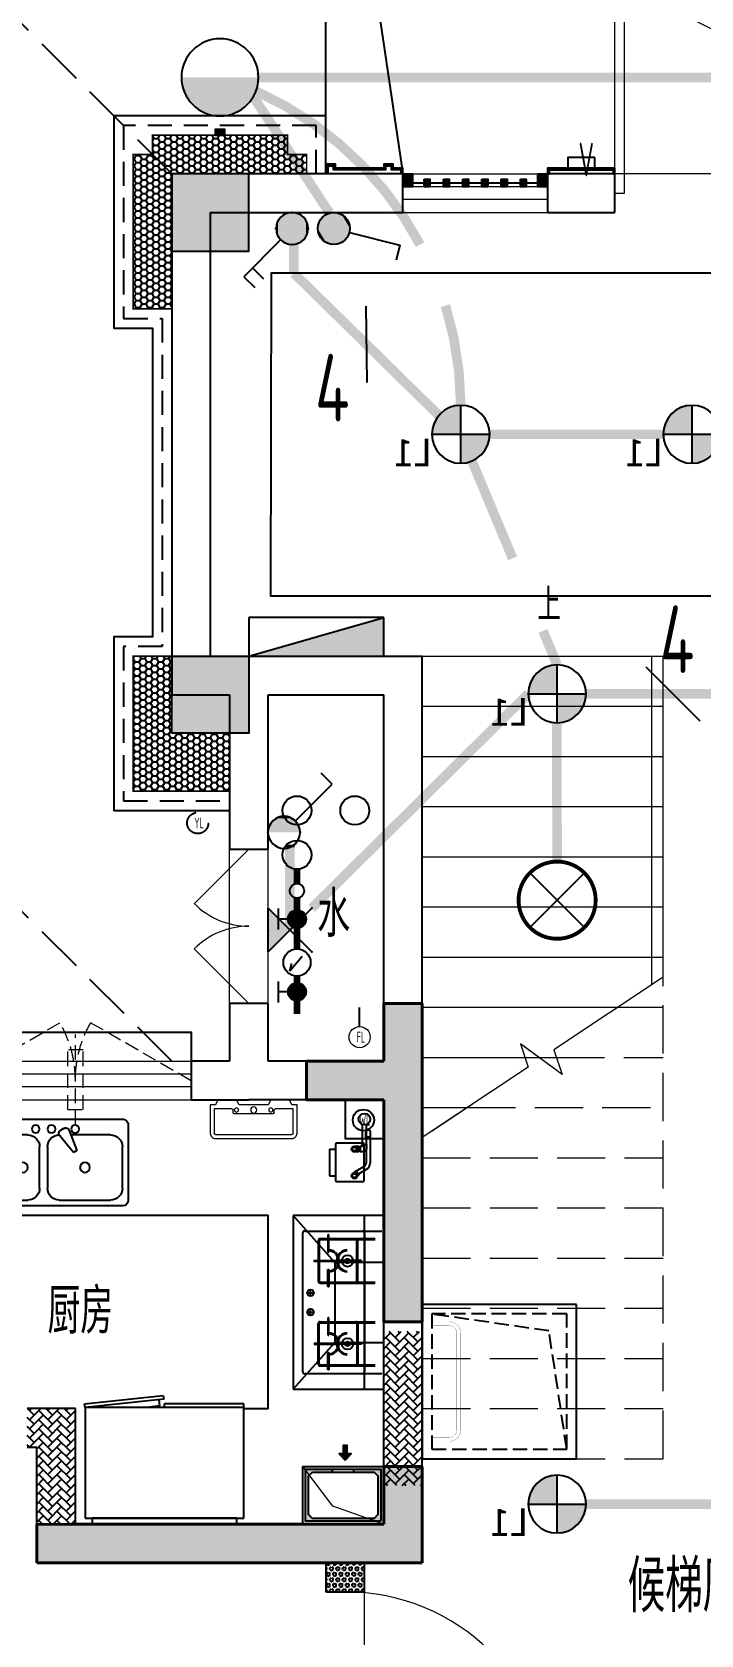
# Model space of a CAD drawing. Extents: x 3753737 to 4713801, y -857380 to 24339.
# Drawn here: x 4075088 to 4078560, y -704884 to -696575 of the extents above; entities that cross this region are included whole.
import ezdxf
from ezdxf.enums import TextEntityAlignment as Align

# ---------------------------------------------------------------- set-up
doc = ezdxf.new("R2010")
doc.units = 0
doc.header["$LTSCALE"] = 1000
doc.header["$MEASUREMENT"] = 0
for name, pattern in [('#P_--_20B1_001_t3$0$DASH', [0.35, 0.25, -0.1]), ('__DASH', [0.35, 0.25, -0.1]), ('DASH', [0.35, 0.25, -0.1]), ('HIDDEN', [0.375, 0.25, -0.125])]:
    doc.linetypes.add(name, pattern=pattern)
doc.layers.get('0').update_dxf_attribs({"linetype": 'CONTINUOUS'})
for name, color, linetype in [('!!电气', 1, 'CONTINUOUS'), ('A-EQPM-MECH', 191, 'CONTINUOUS'), ('A-标注', 1, 'CONTINUOUS'), ('AH-FURNITURE', 1, 'CONTINUOUS'), ('DIM-照明', 7, 'CONTINUOUS'), ('E-天花灯具', 92, 'CONTINUOUS'), ('E-天花辅助2', 54, 'CONTINUOUS'), ('EQUIP-照明', 3, 'CONTINUOUS'), ('EQUIP_消火栓', 7, 'CONTINUOUS'), ('IP-bath&kitchen-JOHNSON', 4, 'CONTINUOUS'), ('LVTRY', 252, 'CONTINUOUS'), ('TEL_TEXT', 7, 'CONTINUOUS'), ('VPIPE-中水', 122, 'CONTINUOUS'), ('VPIPE-凝结', 150, 'CONTINUOUS'), ('VPIPE-消防', 1, 'TG_X'), ('VPIPE-给水', 3, 'TG_J'), ('VPIPE-雨水', 4, 'DASH'), ('WALL', 252, 'CONTINUOUS'), ('WIRE-照明', 2, 'CONTINUOUS'), ('保温', 6, 'CONTINUOUS'), ('修改标示', 212, 'CONTINUOUS'), ('卫生间', 6, 'CONTINUOUS'), ('建筑-排气道', 252, 'CONTINUOUS'), ('污水', 3, 'CONTINUOUS'), ('看线', 185, 'CONTINUOUS'), ('立面', 73, 'CONTINUOUS'), ('立面-看线', 251, 'CONTINUOUS'), ('给水', 4, 'CONTINUOUS'), ('铝合金', 144, 'CONTINUOUS')]:
    doc.layers.add(name, color=color, linetype=linetype)
for name, color, linetype, lineweight in [('COLUMN', 252, 'CONTINUOUS', 40), ('DIM_SYMB', 252, 'CONTINUOUS', 20), ('PUB_HATCH', 8, 'CONTINUOUS', 9), ('PUB_TEXT', 7, 'CONTINUOUS', 20), ('STAIR', 252, 'CONTINUOUS', 20), ('VPIPE-废水', 31, 'TG_F', 18), ('WINDOW', 146, 'CONTINUOUS', 20), ('平面-空调室内机', 176, 'CONTINUOUS', 9), ('平面-空调预留孔', 252, 'CONTINUOUS', 15), ('立面-洞口示意', 252, 'CONTINUOUS', 13)]:
    doc.layers.add(name, color=color, linetype=linetype, lineweight=lineweight)
doc.styles.add('_TCH_DIM', font='SIMPLEX', dxfattribs={"bigfont": 'GBCBIG'})
doc.styles.add('_TEL_DIM', font='SIMPLEX', dxfattribs={"width": 0.8, "height": 3.5, "bigfont": 'HZTXT'})
doc.styles.add('DIM_FONT', font='SIMPLEX', dxfattribs={"width": 0.7, "bigfont": 'GBCBIG'})
doc.styles.get("Standard").update_dxf_attribs({"font": 'gbenor.shx', "bigfont": 'gbcbig.shx'})
doc.styles.add('TG_LINETYPE', font='SIMPLEX', dxfattribs={"width": 0.8, "height": 3, "bigfont": 'HZTXT'})
doc.styles.add('黑体', font='simhei.ttf')
doc.linetypes.add('LED', pattern='A,0.5,-0.2,["LED",Standard,S=0.2,R=0,X=-0.2,Y=-0.1],-0.2', length=0.9)
doc.linetypes.add('TG_F', pattern='A,2,-0.3,["F",TG_LINETYPE,S=0.1,R=0,X=-0.23,Y=-0.15],0', length=2.3)
doc.linetypes.add('TG_J', pattern='A,2,-0.22,["J",TG_LINETYPE,S=0.1,R=0,X=-0.18,Y=-0.15],0', length=2.22)
doc.linetypes.add('TG_X', pattern='A,4,-0.3,["X",TG_LINETYPE,S=0.1,R=0,X=-0.23,Y=-0.15],0', length=4.3)
pattern_1 = [(45, (0, 0), (0, 47.4157523), [100.584, -33.528]), (135, (23.708, 23.708), (3e-15, 47.4157523), [100.584, -33.528])]

# ---------------------------------------------------------------- blocks, each defined once
blk = doc.blocks.new('A$C148B7D8E')
at = {"layer": '卫生间', "color": 252, "linetype": 'DASH'}
for p, q in [((15200, 14500), (16100, 15400)), ((15200, 9900), (16100, 10800))]:
    blk.add_line(p, q, dxfattribs=at)
blk = doc.blocks.new('rtyg7uyhg')
at = {"layer": 'LVTRY'}
for p, q in [((193590.3, 45458.1), (193590.3, 45069.5)), ((194234.6, 45488.8), (193621, 45488.8)), ((194265.3, 45069.5), (194265.3, 45458.1)), ((193682.3, 45407), (193887.8, 45407)), ((193896.4, 45429.9), (193857.6, 45326.3)), ((193875.3, 45316), (193945.6, 45401.5)), ((193925.8, 45440.4), (193940.1, 45432.2)), ((194111.9, 45407), (194173.3, 45407)), ((193621, 45130.8), (193621, 45345.6)), ((193857.6, 45326.3), (193875.3, 45316)), ((194009.6, 45345.6), (194009.6, 45130.8)), ((194050.5, 45130.8), (194050.5, 45345.6)), ((194234.6, 45345.6), (194234.6, 45130.8)), ((193621, 45038.8), (194234.6, 45038.8)), ((193948.3, 45069.5), (193682.3, 45069.5)), ((194173.3, 45069.5), (194111.9, 45069.5))]:
    blk.add_line(p, q, dxfattribs=at)
for centre, radius in [((193866.4, 45437.7), 20.5), ((193989.2, 45437.7), 20.5), ((194071, 45437.7), 20.5), ((193815.3, 45238.2), 25.6), ((194137.5, 45238.2), 25.6)]:
    blk.add_circle(centre, radius, dxfattribs=at)
for centre, radius, start, end in [((193621, 45458.1), 30.7, 89.99999, 179.99999), ((194234.6, 45458.1), 30.7, 359.99999, 89.99999), ((193682.3, 45345.6), 61.4, 89.99999, 179.99999), ((193915.6, 45422.7), 20.5, 59.99999, 159.46231), ((193929.8, 45414.5), 20.5, 320.53767, 59.99999), ((193948.3, 45345.6), 61.4, 359.99999, 89.99999), ((194111.9, 45345.6), 61.4, 89.99999, 179.99999), ((194173.3, 45345.6), 61.4, 359.99999, 89.99999), ((193682.3, 45130.8), 61.4, 179.99999, 269.99999), ((193948.3, 45130.8), 61.4, 269.99999, 359.99999), ((194111.9, 45130.8), 61.4, 179.99999, 269.99999), ((194173.3, 45130.8), 61.4, 269.99999, 359.99999), ((193621, 45069.5), 30.7, 179.99999, 269.99999), ((194234.6, 45069.5), 30.7, 269.99999, 359.99999)]:
    blk.add_arc(centre, radius, start, end, dxfattribs=at)
at = {"layer": 'LVTRY', "style": 'DIM_FONT', "width": 0.8, "flags": 9}
for tag in ['YSIZE', 'XSIZE']:
    blk.add_attdef(tag, (193927.8, 45487.8), '', height=0.5, rotation=89.99999, dxfattribs=at)
blk = doc.blocks.new('A$C60D053AF')
at = {"layer": 'AH-FURNITURE', "color": 8}
for p, q in [((192.5, -71), (327.6, -71)), ((355.9, -82.7), (384.2, -129)), ((232.5, -90), (128.3, -90)), ((232.5, -110), (128.3, -110)), ((192.5, -91), (327.6, -91)), ((245, -129.5), (245, -122.5)), ((265, -129.5), (265, -122.5)), ((341.7, -96.9), (370, -143.2)), ((255, -281), (255, -251)), ((255, -281), (393, -281)), ((393, -281), (393, -251))]:
    blk.add_line(p, q, dxfattribs=at)
for points in [[(170, -68, 1), (170, -94), (192.5, -94), (192.5, -68)], [(234, -251), (414, -251, 0.414214), (424, -241), (424, -111, 0.414214), (414, -101), (234, -101, 0.414214), (224, -111), (224, -241, 0.414214)], [(268, -122.5), (268, -107, 0.414214), (248, -87), (232.5, -87), (232.5, -113), (242, -113), (242, -122.5)], [(242, -152, 1), (268, -152), (268, -129.5), (242, -129.5)], [(383.8, -161.2, 1), (402.2, -142.8), (386.3, -126.9), (367.9, -145.3)]]:
    blk.add_lwpolyline(points, format="xyb", close=True, dxfattribs=at)
for centre, radius in [((100, -100), 30), ((255, -152), 15), ((255, -152), 10), ((393, -152), 15), ((393, -152), 10)]:
    blk.add_circle(centre, radius, dxfattribs=at)
for radius in [40, 20]:
    blk.add_arc((327.6, -111), radius, 45, 90, dxfattribs=at)
blk = doc.blocks.new('A-Kitchen-7')
at = {"layer": 'LVTRY'}
for p, q in [((-519, 780), (-7, 834)), ((-7, 834), (-4, 811)), ((-515, 756), (-519, 780)), ((-4, 811), (-515, 756)), ((515, 756), (-515, 756)), ((-515, 756), (-515, 40)), ((-486, 761), (-485, 756)), ((-29, 767), (-112, 756)), ((-29, 767), (-35, 806)), ((515, 780), (0, 780)), ((0, 756), (0, 780)), ((515, 756), (515, 780)), ((515, 40), (515, 756)), ((-515, 40), (515, 40))]:
    blk.add_line(p, q, dxfattribs=at)
blk.add_lwpolyline([(-469, 40), (-469, 0), (469, 0), (469, 40)], close=True, dxfattribs=at)
blk = doc.blocks.new('FRSDFDGDGDRGDR')
at = {"layer": '平面-空调预留孔', "color": 252}
for p, q in [((699612.3, 775044), (699612.3, 775441.2)), ((699618.9, 775447.8), (699746.3, 775447.8)), ((699746.3, 775447.8), (699746.3, 775355.4)), ((699719.9, 775342.2), (699719.9, 775143)), ((699726.5, 775348.8), (699739.7, 775348.8)), ((699726.5, 775136.4), (699739.7, 775136.4)), ((699746.3, 775129.8), (699746.3, 775037.4)), ((699746.3, 775037.4), (699618.9, 775037.4))]:
    blk.add_line(p, q, dxfattribs=at)
blk.add_lwpolyline([(699766.1, 775166.7), (699792.5, 775153.5), (699792.5, 775057.2), (699766.1, 775044), (699766.1, 775017.6), (699618.9, 775017.6, -0.414214), (699592.5, 775044), (699592.5, 775441.2, -0.414214), (699618.9, 775467.6), (699766.1, 775467.6), (699766.1, 775441.2), (699792.5, 775428), (699792.5, 775331.6), (699766.1, 775318.4)], format="xyb", close=True, dxfattribs=at)
for centre, radius in [((699739.7, 775331.6), 10.6), ((699739.7, 775243.2), 15.8), ((699739.7, 775153.5), 10.6)]:
    blk.add_circle(centre, radius, dxfattribs=at)
for centre, start, end in [((699618.9, 775441.2), 90, 180), ((699739.7, 775355.4), 270, 360), ((699726.5, 775342.2), 90, 180), ((699726.5, 775143), 180, 270), ((699739.7, 775129.8), 0, 90), ((699618.9, 775044), 180, 270)]:
    blk.add_arc(centre, 6.6, start, end, dxfattribs=at)
blk = doc.blocks.new('*U136')
h = blk.add_hatch(color=5)
h.set_gradient(color1=(0, 0, 255), rotation=180, tint=1)
h.paths.add_polyline_path([(0, 0), (-6.35, -6.35), (-6.35, -2.159), (-15, -2.159), (-15, 2.159), (-6.35, 2.159), (-6.35, 6.35)])
at = {"color": 0, "linetype": 'Continuous'}
blk.add_lwpolyline([(0, 0), (-6.35, -6.35), (-6.35, -2.159), (-15, -2.159), (-15, 2.159), (-6.35, 2.159), (-6.35, 6.35)], close=True, dxfattribs=at)
blk = doc.blocks.new('GDGDRGDRGRD')
at = {"layer": 'PUB_HATCH'}
blk.add_hatch(color=252, dxfattribs=at).paths.add_polyline_path([(430319.8, 370173.6), (430319.8, 370443.6), (430179.8, 370443.6), (430179.8, 370428.6), (430284.8, 370428.6), (430304.8, 370408.6), (430304.8, 370208.6), (430284.8, 370188.6), (429964.8, 370188.6), (429944.8, 370208.6), (429944.8, 370408.6), (429964.8, 370428.6), (430069.8, 370428.6), (430069.8, 370443.6), (429929.8, 370443.6), (429929.8, 370173.6)])
at = {"layer": 'LVTRY', "color": 251}
for p, q in [((430080.5, 371515.4), (429864.6, 371758.3)), ((430334.8, 371758.3), (429864.6, 371758.3)), ((429864.6, 371758.3), (429864.6, 370858.3)), ((430234.8, 370858.3), (430234.8, 371758.3)), ((430334.8, 371515.4), (430080.5, 371515.4)), ((430080.5, 371515.4), (430080.5, 371100.3)), ((429864.6, 370858.3), (430080.5, 371100.3)), ((430080.5, 371100.3), (430334.8, 371100.3)), ((429864.6, 370858.3), (430334.8, 370858.3))]:
    blk.add_line(p, q, dxfattribs=at)
at = {"layer": 'LVTRY'}
for p, q in [((429914.8, 370948.3), (429914.8, 371668.3)), ((429924.8, 371678.3), (430324.8, 371678.3)), ((430045.1, 371658.3), (430045.1, 371568.3)), ((430049.6, 371658.3), (430045.1, 371658.3)), ((430049.6, 371568.3), (430049.6, 371658.3)), ((430234.8, 371668.3), (430234.8, 370948.3)), ((429994.8, 371628.3), (429994.8, 371418.3)), ((429999.8, 371628.3), (429999.8, 371418.3)), ((430289.8, 371638.3), (430004.8, 371638.3)), ((430289.8, 371633.3), (430004.8, 371633.3)), ((430045.1, 371568.3), (430049.6, 371568.3)), ((430194.8, 371418.3), (430194.8, 371628.3)), ((430199.8, 371418.3), (430199.8, 371628.3)), ((429974.8, 371525.6), (430102.3, 371525.6)), ((429974.8, 371521.1), (429974.8, 371525.6)), ((430102.3, 371521.1), (429974.8, 371521.1)), ((430045.1, 371388.3), (430045.1, 371478.3)), ((430045.1, 371478.3), (430049.6, 371478.3)), ((430049.6, 371478.3), (430049.6, 371388.3)), ((430219.8, 371525.6), (430092.3, 371525.6)), ((430092.3, 371525.6), (430092.3, 371521.1)), ((430092.3, 371521.1), (430219.8, 371521.1)), ((430102.3, 371525.6), (430102.3, 371521.1)), ((430219.8, 371521.1), (430219.8, 371525.6)), ((430234.8, 371100.3), (430234.8, 371515.4)), ((430004.8, 371413.3), (430289.8, 371413.3)), ((430004.8, 371408.3), (430289.8, 371408.3)), ((429935.4, 371358.3), (429974.2, 371358.3)), ((429954.8, 371338.9), (429954.8, 371377.7)), ((430049.6, 371388.3), (430045.1, 371388.3)), ((429935.4, 371258.3), (429974.2, 371258.3)), ((429954.8, 371238.9), (429954.8, 371277.7)), ((430045.1, 371228.3), (430045.1, 371138.3)), ((430049.6, 371228.3), (430045.1, 371228.3)), ((430049.6, 371138.3), (430049.6, 371228.3)), ((429994.8, 370988.3), (429994.8, 371198.3)), ((429999.8, 370988.3), (429999.8, 371198.3)), ((430004.8, 371208.3), (430289.8, 371208.3)), ((430004.8, 371203.3), (430289.8, 371203.3)), ((430194.8, 371198.3), (430194.8, 370988.3)), ((430199.8, 371198.3), (430199.8, 370988.3)), ((430102.3, 371095.6), (429974.8, 371095.6)), ((429974.8, 371095.6), (429974.8, 371091.1)), ((429974.8, 371091.1), (430102.3, 371091.1)), ((430045.1, 371138.3), (430049.6, 371138.3)), ((430092.3, 371091.1), (430092.3, 371095.6)), ((430092.3, 371095.6), (430219.8, 371095.6)), ((430219.8, 371091.1), (430092.3, 371091.1)), ((430102.3, 371091.1), (430102.3, 371095.6)), ((430219.8, 371095.6), (430219.8, 371091.1)), ((430289.8, 370983.3), (430004.8, 370983.3)), ((430289.8, 370978.3), (430004.8, 370978.3)), ((430045.1, 370958.3), (430045.1, 371048.3)), ((430045.1, 371048.3), (430049.6, 371048.3)), ((430049.6, 371048.3), (430049.6, 370958.3)), ((430324.8, 370938.3), (429924.8, 370938.3)), ((430049.6, 370958.3), (430045.1, 370958.3))]:
    blk.add_line(p, q, dxfattribs=at)
at = {"layer": 'LVTRY', "color": 252}
for p, q in [((430069.8, 370428.6), (430069.8, 370443.6)), ((430179.8, 370428.6), (430179.8, 370443.6))]:
    blk.add_line(p, q, dxfattribs=at)
at = {"layer": 'LVTRY'}
blk.add_lwpolyline([(429608.8, 370758.3), (429734.8, 370758.3), (429734.8, 371758.3), (427634.8, 371758.3)], dxfattribs=at)
at = {"layer": 'LVTRY', "color": 252}
for points in [[(430334.8, 370158.6), (429914.8, 370158.6), (429914.8, 370458.6), (430334.8, 370458.6)], [(430319.8, 370173.6), (429929.8, 370173.6), (429929.8, 370443.6), (430319.8, 370443.6)], [(429964.8, 370428.6), (430284.8, 370428.6), (430304.8, 370408.6), (430304.8, 370208.6), (430284.8, 370188.6), (429964.8, 370188.6), (429944.8, 370208.6), (429944.8, 370408.6), (429964.8, 370428.6)]]:
    blk.add_lwpolyline(points, close=True, dxfattribs=at)
at = {"layer": 'LVTRY'}
for centre, radius in [((430147.3, 371523.3), 29.7), ((430147.3, 371523.3), 11.7), ((429954.8, 371358.3), 17), ((429954.8, 371258.3), 17), ((430147.3, 371093.3), 29.7), ((430147.3, 371093.3), 11.7)]:
    blk.add_circle(centre, radius, dxfattribs=at)
for centre, radius, start, end in [((429924.8, 371668.3), 10, 90, 180), ((430224.8, 371668.3), 10, 0, 90), ((430004.8, 371628.3), 10, 90, 180), ((430004.8, 371628.3), 5, 90, 180), ((430047.3, 371523.3), 56.7, 2.27424, 87.72576), ((430047.3, 371523.3), 52.2, 2.47041, 87.52959), ((430147.3, 371523.3), 56.7, 92.27424, 177.72576), ((430147.3, 371523.3), 52.2, 92.47041, 177.52959), ((430189.8, 371628.3), 10, 0, 90), ((430189.8, 371628.3), 5, 0, 90), ((430047.3, 371523.3), 56.7, 272.27424, 357.72576), ((430047.3, 371523.3), 52.2, 272.47041, 357.52959), ((430147.3, 371523.3), 56.7, 182.27424, 267.72576), ((430147.3, 371523.3), 52.2, 182.47041, 267.52959), ((430004.8, 371418.3), 10, 180, 270), ((430004.8, 371418.3), 5, 180, 270), ((430189.8, 371418.3), 5, 270, 0), ((430189.8, 371418.3), 10, 270, 0), ((430004.8, 371198.3), 10, 90, 180), ((430004.8, 371198.3), 5, 90, 180), ((430047.3, 371093.3), 56.7, 2.27424, 87.72576), ((430047.3, 371093.3), 52.2, 2.47041, 87.52959), ((430147.3, 371093.3), 56.7, 92.27424, 177.72576), ((430147.3, 371093.3), 52.2, 92.47041, 177.52959), ((430189.8, 371198.3), 10, 0, 90), ((430189.8, 371198.3), 5, 0, 90), ((430047.3, 371093.3), 56.7, 272.27424, 357.72576), ((430047.3, 371093.3), 52.2, 272.47041, 357.52959), ((430147.3, 371093.3), 56.7, 182.27424, 267.72576), ((430147.3, 371093.3), 52.2, 182.47041, 267.52959), ((430004.8, 370988.3), 10, 180, 270), ((430004.8, 370988.3), 5, 180, 270), ((430189.8, 370988.3), 5, 270, 0), ((430189.8, 370988.3), 10, 270, 0), ((429924.8, 370948.3), 10, 180, 270), ((430224.8, 370948.3), 10, 270, 0)]:
    blk.add_arc(centre, radius, start, end, dxfattribs=at)
at = {"layer": '立面-洞口示意', "color": 252}
blk.add_lwpolyline([(430334.8, 370158.6), (430071.3, 370252.5), (429914.8, 370458.6)], dxfattribs=at)
at = {"xscale": -1, "rotation": 270}
blk.add_blockref('FRSDFDGDGDRGDR', (-345582.7, -327434.2), dxfattribs=at)
at = {"xscale": -1}
blk.add_blockref('rtyg7uyhg', (622599.6, 326769.5), dxfattribs=at)
at = {"rotation": 270}
blk.add_blockref('A$C60D053AF', (430334.8, 372358.3), dxfattribs=at)
at = {"layer": 'LVTRY', "color": 1, "extrusion": (0, 0, -1), "xscale": -0.7999999999883585, "yscale": 0.7999999999883585, "zscale": -0.7999999999883585}
blk.add_blockref('A-Kitchen-7', (-429196.8, 370158.6), dxfattribs=at)
at = {"layer": '建筑-排气道', "xscale": -5, "yscale": 5, "zscale": 5, "rotation": 90}
blk.add_blockref('*U136', (430134.7, 370490.9), dxfattribs=at)
blk = doc.blocks.new('GFDGFSDFGD')
at = {"layer": 'PUB_HATCH'}
for points in [[(456616.6, 374623.7), (456616.6, 373473.7), (456816.6, 373473.7), (456816.6, 375123.7), (456616.6, 375123.7), (456616.6, 374823.7), (456216.6, 374823.7), (456216.6, 374623.7)], [(454816.4, 372423.2), (454816.6, 372224), (456816.6, 372224), (456816.6, 372724), (456616.6, 372724), (456616.6, 372424), (455016.6, 372424)]]:
    blk.add_hatch(color=256, dxfattribs=at).paths.add_polyline_path(points)
at = {"layer": 'COLUMN', "color": 252}
for p, q in [((456816.6, 375123.7), (456616.6, 375123.7)), ((456616.6, 375123.7), (456616.6, 374823.7)), ((456816.6, 373473.7), (456816.6, 375123.7)), ((456616.6, 374823.7), (456216.6, 374823.7)), ((456216.6, 374823.7), (456216.6, 374623.7)), ((456216.6, 374623.7), (456616.6, 374623.7)), ((456616.6, 374623.7), (456616.6, 373473.7)), ((456616.6, 373473.7), (456816.6, 373473.7)), ((456816.6, 372724), (456616.6, 372724)), ((456616.6, 372724), (456616.6, 372424)), ((456816.6, 372224), (456816.6, 372724)), ((455016.6, 372424), (454816.4, 372423.2)), ((454816.4, 372423.2), (454816.6, 372224)), ((456616.6, 372424), (455016.6, 372424)), ((454816.6, 372224), (456816.6, 372224))]:
    blk.add_line(p, q, dxfattribs=at)
blk = doc.blocks.new('GDFGDGRD')
at = {"layer": '保温', "linetype": 'ByBlock', "ltscale": 10}
h = blk.add_hatch(dxfattribs=at)
h.set_pattern_fill('AR-HBONE', color=251, scale=55)
h.set_pattern_definition(pattern_1)
h.paths.add_polyline_path([(434616.6, 372623.9), (434416.6, 372623.9), (434416.5, 373423.7), (434616.5, 373423.7)])
h = blk.add_hatch(dxfattribs=at)
h.set_pattern_fill('AR-HBONE', color=251, scale=55)
h.set_pattern_definition(pattern_1)
h.paths.add_polyline_path([(436215.3, 372423.6), (436216.6, 373023.7), (436416.6, 373023.7), (436415.3, 372423.6)])
h = blk.add_hatch(dxfattribs=at)
h.set_pattern_fill('AR-HBONE', color=251, scale=55)
h.set_pattern_definition(pattern_1)
h.paths.add_polyline_path([(436416.6, 372823.7), (436416.6, 373023.7), (436466.6, 373023.7), (436466.6, 372823.7)])
at = {"layer": '保温', "linetype": 'Continuous', "ltscale": 10}
h = blk.add_hatch(dxfattribs=at)
h.set_pattern_fill('HEX', color=251, scale=10, angle=90, style=0)
h.set_pattern_definition([(90, (0, 0), (-16.49778, 1e-15), [9.525, -19.05]), (210, (0, 0), (8.24889, -14.2874966), [9.525, -19.05]), (150, (6e-16, 9.525), (-8.24889, -14.2874966), [9.525, -19.05])])
h.paths.add_polyline_path([(434916.6, 372073.7), (434716.6, 372073.7), (434716.5, 372223.7), (434916.5, 372223.7)])
blk = doc.blocks.new('A$C2705576B')
at = {"layer": '给水'}
h = blk.add_hatch(color=252, dxfattribs=at)
edge = h.paths.add_edge_path()
edge.add_arc((417.5, -1741.2), 47.2, 0, 360)
h = blk.add_hatch(color=252, dxfattribs=at)
edge = h.paths.add_edge_path()
edge.add_arc((794.7, -1741.2), 47.2, 0, 360)
at = {"layer": '给水', "color": 252}
for p, q in [((363.1, -1645.4), (471.8, -1645.4)), ((417.5, -1741.2), (417.5, -1645.4)), ((740.3, -1645.4), (849, -1645.4)), ((794.7, -1741.2), (794.7, -1645.4)), ((601.1, -1768.1), (525.3, -1704.3)), ((525.3, -1704.3), (564, -1715))]:
    blk.add_line(p, q, dxfattribs=at)
at = {"layer": '给水', "color": 252, "const_width": 35.4}
for points in [[(499.1, -1741.2), (302.5, -1741.2)], [(903.5, -1741.2), (640.6, -1741.2)], [(1052.8, -1741.2), (978.5, -1741.2)]]:
    blk.add_lwpolyline(points, dxfattribs=at)
at = {"layer": '给水', "color": 252}
for centre, radius in [((417.5, -1741.2), 47.2), ((569.8, -1741.2), 70.8), ((794.7, -1741.2), 47.2), ((941, -1741.2), 37.5)]:
    blk.add_circle(centre, radius, dxfattribs=at)
blk = doc.blocks.new('dongkong')
at = {"layer": '平面-空调预留孔', "color": 8, "linetype": 'HIDDEN', "ltscale": 0.3}
for p, q in [((-603796, 210899.9), (-603796, 210431.5)), ((-603836, 210821), (-603836, 210510.8)), ((-603836, 210821), (-603756, 210821)), ((-603756, 210821), (-603756, 210510.8))]:
    blk.add_line(p, q, dxfattribs=at)
blk.add_lwpolyline([(-603756, 210510.8), (-603836, 210510.8)], dxfattribs=at)
blk = doc.blocks.new('$TwtSys$00000434')
at = {"color": 252}
for p, q in [((-0.5, 0.5), (-0.5, -0.5)), ((-0.5, -0.5), (0.5, 0.5)), ((0.5, 0.5), (-0.5, 0.5)), ((0.5, -0.5), (0.5, 0.5)), ((-0.5, -0.5), (0.5, -0.5))]:
    blk.add_line(p, q, dxfattribs=at)
blk.add_solid([(0.5, -0.5), (0.5, 0.5), (-0.5, -0.5)], dxfattribs=at)
blk = doc.blocks.new('A$C7D502F78')
at = {"layer": '修改标示', "ltscale": 2}
blk.add_lwpolyline([(-150.6, 197.3), (-10.6, 197.3), (-10.6, 142.3), (-150.6, 142.3)], close=True, dxfattribs=at)
at = {"layer": 'PUB_TEXT', "width": 0.6}
blk.add_text('V', height=175, dxfattribs=at).set_placement((-147.2, 99.1))
blk = doc.blocks.new('A$C028C60F5')
at = {"color": 252}
blk.add_lwpolyline([(400, 0), (0, 0), (0, -400), (400, -400)], close=True, dxfattribs=at)
at = {"layer": 'PUB_HATCH', "color": 252}
blk.add_solid([(0, -400), (400, -400), (0, 0), (400, 0)], dxfattribs=at)
blk = doc.blocks.new('A$C3EFA6995')
for p in [(9700, 100), (9700, -2400), (15900, -2400)]:
    blk.add_blockref('A$C028C60F5', p)
at = {"xscale": -1}
blk.add_blockref('A$C028C60F5', (16300, 100), dxfattribs=at)
blk = doc.blocks.new('$DorLib2D$00000001')
for p, q in [((0.45, 0.975), (0.5, 0.975)), ((0.45, 0), (0.45, 0.975)), ((0.5, 0), (0.5, 0.975)), ((0.5, 0), (0.45, 0))]:
    blk.add_line(p, q)
at = {"lineweight": 13}
blk.add_arc((0.475, 0), 0.975, 91.46928, 180, dxfattribs=at)
blk = doc.blocks.new('$DorLib2D$00000116')
at = {"color": 0}
for p, q in [((-0.5, 0), (-0.146, 0.354)), ((0.5, 0), (0.146, 0.354))]:
    blk.add_line(p, q, dxfattribs=at)
for centre, start, end in [((-0.5, 0), 0, 45), ((0.5, 0), 135, 180)]:
    blk.add_arc(centre, 0.5, start, end, dxfattribs=at)
blk = doc.blocks.new('$WINLIB2D$00000001')
at = {"color": 0}
for points in [[(-0.5, 0.5), (-0.5, -0.5)], [(-0.5, 0.5), (0.5, 0.5)], [(0.5, -0.5), (0.5, 0.5)], [(0.5, 0.1667), (-0.5, 0.1667)], [(0.5, -0.1667), (-0.5, -0.1667)], [(-0.5, -0.5), (0.5, -0.5)]]:
    blk.add_lwpolyline(points, dxfattribs=at)
blk = doc.blocks.new('$DorLib2D$00000002')
for p, q in [((-0.5, 0), (-0.5, 0.4875)), ((-0.475, 0.4875), (-0.5, 0.4875)), ((-0.475, 0), (-0.475, 0.4875)), ((0.475, 0), (0.475, 0.4875)), ((0.475, 0.4875), (0.5, 0.4875)), ((0.5, 0), (0.5, 0.4875)), ((-0.5, 0), (-0.475, 0)), ((0.5, 0), (0.475, 0))]:
    blk.add_line(p, q)
at = {"lineweight": 13}
for centre, start, end in [((-0.4875, 0), 0, 88.5307), ((0.4875, 0), 91.4693, 180)]:
    blk.add_arc(centre, 0.4875, start, end, dxfattribs=at)
blk = doc.blocks.new('A$C5F341E43')
at = {"layer": '立面'}
h = blk.add_hatch(dxfattribs=at)
h.set_pattern_fill('ANSI31', color=252, scale=2)
h.set_pattern_definition([(45, (-853150.0334, -779765.5013), (-2.24506403, 2.24506403), [])])
h.paths.add_polyline_path([(35125.3, 15800), (35175.3, 15800), (35175.3, 15830), (35125.3, 15830)])
h = blk.add_hatch(dxfattribs=at)
h.set_pattern_fill('ANSI31', color=252, scale=2)
h.set_pattern_definition([(45, (-665142.2845, -939480.3315), (-2.24506403, 2.24506403), [])])
h.paths.add_polyline_path([(35700.2, 15600.1), (36099.9, 15600.1), (36099.9, 15630.1), (36049.9, 15630.1), (36049.9, 15650.2), (35999.9, 15650.2), (35999.9, 15630.2), (35750.1, 15630), (35749.9, 15650.2), (35700.2, 15650.2)])
h.paths.add_polyline_path([(35710.2, 15600.1), (36089.9, 15600.1), (36089.9, 15620.1), (36039.9, 15620.1), (36039.9, 15640.2), (36009.9, 15640.2), (36009.9, 15620.2), (35740.2, 15620), (35740, 15640.2), (35710.2, 15640.2)])
h = blk.add_hatch(dxfattribs=at)
h.set_pattern_fill('ANSI31', color=252, scale=2)
h.set_pattern_definition([(45, (-853350.0334, -780835.0008), (-2.24506403, 2.24506403), [])])
edge = h.paths.add_edge_path()
edge.add_line((36850, 15600), (36860, 15600))
edge.add_line((36860, 15600), (36860, 15620))
edge.add_line((36860, 15620), (37190, 15620))
edge.add_line((37190, 15620), (37190, 15600.1))
edge.add_line((37190, 15600.1), (37200, 15600))
edge.add_line((37200, 15600), (37200, 15630))
edge.add_line((37200, 15630), (36850, 15630))
edge.add_line((36850, 15630), (36850, 15600))
h = blk.add_hatch(dxfattribs=at)
h.set_pattern_fill('ANSI31', color=252, scale=2)
h.set_pattern_definition([(45, (-665202.5203, -939480.5138), (-2.24506403, 2.24506403), [])])
h.paths.add_polyline_path([(36100, 15600), (36150, 15600), (36150, 15533.3), (36100, 15533.3)])
h = blk.add_hatch(dxfattribs=at)
h.set_pattern_fill('ANSI31', color=252, scale=2)
h.set_pattern_definition([(45, (-665092.5196, -939480.5144), (-2.24506403, 2.24506403), [])])
h.paths.add_polyline_path([(36210, 15573), (36240, 15573), (36240, 15533.3), (36210, 15533.3)])
h = blk.add_hatch(dxfattribs=at)
h.set_pattern_fill('ANSI31', color=252, scale=2)
h.set_pattern_definition([(45, (-664992.5196, -939480.5153), (-2.24506403, 2.24506403), [])])
h.paths.add_polyline_path([(36310, 15573), (36340, 15573), (36340, 15533.3), (36310, 15533.3)])
h = blk.add_hatch(dxfattribs=at)
h.set_pattern_fill('ANSI31', color=252, scale=2)
h.set_pattern_definition([(45, (-664892.5196, -939480.5162), (-2.24506403, 2.24506403), [])])
h.paths.add_polyline_path([(36410, 15573), (36440, 15573), (36440, 15533.3), (36410, 15533.3)])
h = blk.add_hatch(dxfattribs=at)
h.set_pattern_fill('ANSI31', color=252, scale=2)
h.set_pattern_definition([(45, (-664792.5196, -939480.517), (-2.24506403, 2.24506403), [])])
h.paths.add_polyline_path([(36510, 15573), (36540, 15573), (36540, 15533.3), (36510, 15533.3)])
h = blk.add_hatch(dxfattribs=at)
h.set_pattern_fill('ANSI31', color=252, scale=2)
h.set_pattern_definition([(45, (-664692.5196, -939480.518), (-2.24506403, 2.24506403), [])])
h.paths.add_polyline_path([(36610, 15573), (36640, 15573), (36640, 15533.3), (36610, 15533.3)])
h = blk.add_hatch(dxfattribs=at)
h.set_pattern_fill('ANSI31', color=252, scale=2)
h.set_pattern_definition([(45, (-664592.5196, -939480.519), (-2.24506403, 2.24506403), [])])
h.paths.add_polyline_path([(36710, 15573), (36740, 15573), (36740, 15533.3), (36710, 15533.3)])
h = blk.add_hatch(dxfattribs=at)
h.set_pattern_fill('ANSI31', color=252, scale=2)
h.set_pattern_definition([(45, (-664502.517, -939480.51), (-2.24506403, 2.24506403), [])])
h.paths.add_polyline_path([(36800, 15600), (36850, 15600), (36850, 15533.3), (36800, 15533.3)])
at = {"layer": '立面-看线'}
h = blk.add_hatch(dxfattribs=at)
h.set_pattern_fill('HONEY', color=252, scale=13)
h.set_pattern_definition([(0, (-420517.216, -516416.725), (30.95625, 17.872595), [20.6375, -41.275]), (120, (-420517.216, -516416.725), (-30.9562463, 17.8726014), [20.6375, -41.275]), (60, (-420517.216, -516416.725), (3.7e-06, 35.7451964), [-41.275, 20.6375])])
h.paths.add_polyline_path([(35500.3, 15700), (35500.3, 15800), (34800.3, 15800), (34800.3, 15700), (34700.3, 15700), (34700.3, 14900), (34900, 14900), (34900, 15600), (35599.4, 15600), (35599.4, 15700)])
h = blk.add_hatch(dxfattribs=at)
h.set_pattern_fill('HONEY', color=252, scale=13)
h.set_pattern_definition([(0, (-420616.579, -519916.725), (30.95625, 17.872595), [20.6375, -41.275]), (120, (-420616.579, -519916.725), (-30.9562463, 17.8726014), [20.6375, -41.275]), (60, (-420616.579, -519916.725), (3.7e-06, 35.7451964), [-41.275, 20.6375])])
h.paths.add_polyline_path([(35200, 12700), (34900, 12700), (34900, 13100), (34700.6, 13100), (34700.6, 12400), (35200, 12400)])
at = {"color": 252, "const_width": 8}
for points in [[(34900, 14900), (34700.3, 14900), (34700.3, 15700), (34800.3, 15700), (34800.3, 15800), (35090.3, 15800), (35090.3, 15800), (35210.3, 15800), (35210.3, 15800), (35500.3, 15800), (35500.3, 15700), (35600.3, 15700), (35600.3, 15600)], [(34900, 13100), (34700, 13100), (34700, 12400), (35200, 12400)]]:
    blk.add_lwpolyline(points, dxfattribs=at)
at = {"color": 252}
blk.add_lwpolyline([(37000, 9740), (36200, 9740), (36200, 8940), (37000, 8940)], close=True, dxfattribs=at)
at = {"color": 252, "linetype": '__DASH', "ltscale": 0.2, "const_width": 1}
for points in [[(36250, 9650), (36340, 9650, -0.414214), (36400, 9590), (36400, 9090, -0.414214), (36340, 9030), (36250, 9030)], [(36250, 9630), (36340, 9630, -0.414214), (36380, 9590), (36380, 9090, -0.414214), (36340, 9050), (36250, 9050)]]:
    blk.add_lwpolyline(points, format="xyb", dxfattribs=at)
at = {"color": 252, "linetype": '__DASH', "ltscale": 0.3}
blk.add_lwpolyline([(36950, 9690), (36250, 9690), (36250, 8990), (36950, 8990)], close=True, dxfattribs=at)
blk.add_lwpolyline([(36950, 8990), (36857.5, 9602.1), (36250, 9690)], dxfattribs=at)
at = {"layer": 'A-EQPM-MECH', "color": 252}
for points in [[(35700.3, 15600), (35700.3, 18300), (40700.2, 18300), (40700.2, 15600)], [(35700.3, 18300), (36100, 15600)]]:
    blk.add_lwpolyline(points, dxfattribs=at)
at = {"layer": 'DIM_SYMB', "color": 252}
blk.add_lwpolyline([(36850, 13230, 0, 0, 0), (36850, 11430, 40, 0, 0), (36850, 11280, 0, 0, 0)], format="xyseb", dxfattribs=at)
at = {"layer": 'IP-bath&kitchen-JOHNSON', "color": 252}
blk.add_lwpolyline([(35800, 10800), (35800, 10600), (36000, 10600)], dxfattribs=at)
at = {"layer": 'STAIR', "color": 252}
for p, q in [((36200, 10604), (36200, 13100)), ((36200, 13100), (37450, 13100)), ((37390, 13100), (37390, 11394.4)), ((37450, 11436), (37450, 13100)), ((36200, 12840), (37450, 12840)), ((36200, 12580), (37450, 12580)), ((36200, 12320), (37450, 12320)), ((36200, 12060), (37450, 12060)), ((36200, 11800), (37450, 11800)), ((36200, 11540), (37450, 11540)), ((37450, 11436), (36883.2, 11058.7)), ((36200, 11280), (37215.6, 11280)), ((36926.3, 10930.8), (36709.7, 11090.2)), ((36709.7, 11090.2), (36750.2, 10970.2)), ((36883.2, 11058.7), (36926.3, 10930.8)), ((36200, 11020), (36733.4, 11020)), ((36750.2, 10970.2), (36200, 10604)), ((36805.1, 11020), (36896.2, 11020)), ((36200, 10760), (36434.4, 10760))]:
    blk.add_line(p, q, dxfattribs=at)
at = {"layer": 'STAIR', "color": 252, "linetype": '#P_--_20B1_001_t3$0$DASH'}
for p, q in [((37450, 11436), (36883.2, 11058.7)), ((37450, 8940), (37450, 11436)), ((37215.6, 11280), (37450, 11280)), ((36926.3, 10930.8), (36709.7, 11090.2)), ((36709.7, 11090.2), (36750.2, 10970.2)), ((36883.2, 11058.7), (36926.3, 10930.8)), ((36750.2, 10970.2), (36200, 10604)), ((36733.4, 11020), (36805.1, 11020)), ((36896.2, 11020), (37450, 11020)), ((36434.4, 10760), (37450, 10760)), ((36200, 8940), (36200, 10604)), ((36200, 10500), (37450, 10500)), ((36200, 10240), (37450, 10240)), ((36200, 9980), (37450, 9980)), ((36200, 9720), (37450, 9720)), ((36200, 9460), (37450, 9460)), ((36200, 9200), (37450, 9200)), ((36200, 8940), (37450, 8940))]:
    blk.add_line(p, q, dxfattribs=at)
at = {"layer": 'VPIPE-中水', "color": 252, "linetype": 'Continuous'}
blk.add_circle((35894.8, 10695), 55, dxfattribs=at)
at = {"layer": 'VPIPE-凝结', "color": 252}
blk.add_line((35875, 11180), (35875, 11278), dxfattribs=at)
at = {"layer": 'VPIPE-废水', "color": 252}
blk.add_circle((35875, 11125), 55, dxfattribs=at)
at = {"layer": 'VPIPE-消防', "color": 252, "linetype": 'Continuous'}
blk.add_circle((35850, 12300), 75, dxfattribs=at)
at = {"layer": 'VPIPE-给水', "color": 252, "linetype": 'Continuous'}
for centre in [(35550, 12300), (35550, 12070)]:
    blk.add_circle(centre, 75, dxfattribs=at)
at = {"layer": 'VPIPE-雨水', "color": 252}
blk.add_circle((35035, 12235), 55, dxfattribs=at)
at = {"layer": 'WALL', "color": 252}
for p, q in [((34900, 15600), (34900, 12900)), ((36100, 15600), (34900, 15600)), ((36100, 15400), (36100, 15600)), ((37200, 15600), (36850, 15600)), ((36850, 15600), (36850, 15400)), ((37200, 15400), (37200, 15600)), ((35100, 15400), (35100, 13100)), ((35100, 15400), (36100, 15400)), ((36850, 15400), (37200, 15400)), ((35100, 13100), (35300, 13100)), ((35300, 13100), (36200, 13100)), ((36200, 10900), (36200, 13100)), ((34900, 12900), (35200, 12900)), ((35200, 12900), (35200, 12100)), ((35400, 12100), (35400, 12900)), ((35400, 12900), (36000, 12900)), ((36000, 11000), (36000, 12900)), ((35200, 12100), (35400, 12100)), ((35400, 11300), (35200, 11300)), ((35200, 11300), (35200, 11000)), ((35400, 11000), (35400, 11300)), ((35200, 11000), (35000, 11000)), ((35000, 11000), (35000, 10800)), ((36000, 11000), (35400, 11000)), ((36200, 8500), (36200, 10900)), ((35000, 10800), (35300, 10800)), ((36000, 10800), (35300, 10800)), ((36000, 8600), (36000, 10800)), ((34400, 9200), (34150, 9200)), ((34400, 8600), (34400, 9200)), ((34150, 9000), (34200, 9000)), ((34200, 8400), (34200, 9000)), ((35800, 8600), (34400, 8600)), ((36000, 8600), (35800, 8600)), ((36200, 8400), (36200, 8500)), ((35700, 8400), (34200, 8400)), ((35700, 8400), (35700, 8250)), ((35900, 8250), (35900, 8400)), ((36000, 8400), (35900, 8400)), ((36000, 8400), (36000, 8400)), ((36000, 8400), (36200, 8400)), ((35700, 8250), (35900, 8250))]:
    blk.add_line(p, q, dxfattribs=at)
at = {"layer": 'WINDOW', "color": 252}
for p, q in [((39200, 15600), (37200, 15600)), ((35200, 11300), (35200, 12100)), ((35400, 11300), (35400, 12100)), ((35900, 7150), (35900, 8250))]:
    blk.add_line(p, q, dxfattribs=at)
at = {"layer": 'WINDOW', "color": 252, "linetype": 'DASH', "ltscale": 0.3}
for points in [[(33800, 10900), (34319.6, 11200, -0.131652), (34400, 10900)], [(34998.1, 10900), (34478.5, 11200, 0.131652), (34398.1, 10900)]]:
    blk.add_lwpolyline(points, format="xyb", dxfattribs=at)
at = {"layer": '看线', "color": 252}
blk.add_lwpolyline([(35700.3, 15600), (35700.3, 15900), (34600.3, 15900), (34600.3, 14800), (34800, 14800), (34800, 13200), (34600, 13200), (34600, 12300), (35200, 12300)], dxfattribs=at)
at = {"layer": '看线', "color": 252, "linetype": 'HIDDEN', "ltscale": 0.5}
blk.add_lwpolyline([(35650.3, 15600), (35650.3, 15850), (34650.3, 15850), (34650.3, 14850), (34850, 14850), (34850, 13150), (34650, 13150), (34650, 12350), (35200, 12350)], dxfattribs=at)
at = {"layer": '看线', "color": 252, "ltscale": 0.5}
blk.add_lwpolyline([(33800, 11000), (33800, 11150), (35000, 11150), (35000, 11000)], dxfattribs=at)
at = {"layer": '立面', "color": 252}
for p, q in [((36310, 15573), (36340, 15573)), ((36310, 15533.3), (36310, 15573)), ((36340, 15573), (36340, 15533.3)), ((36340, 15533.3), (36310, 15533.3))]:
    blk.add_line(p, q, dxfattribs=at)
for points in [[(35125.3, 15800), (35175.3, 15800), (35175.3, 15830), (35125.3, 15830)], [(36100, 15600), (36150, 15600), (36150, 15533.3), (36100, 15533.3)], [(36410, 15573), (36440, 15573), (36440, 15533.3), (36410, 15533.3)], [(36510, 15573), (36540, 15573), (36540, 15533.3), (36510, 15533.3)], [(36610, 15573), (36640, 15573), (36640, 15533.3), (36610, 15533.3)], [(36710, 15573), (36740, 15573), (36740, 15533.3), (36710, 15533.3)], [(36800, 15600), (36850, 15600), (36850, 15533.3), (36800, 15533.3)]]:
    blk.add_lwpolyline(points, close=True, dxfattribs=at)
blk.add_lwpolyline([(36850, 15600), (36860, 15600), (36860, 15620), (37190, 15620), (37190, 15600.1), (37200, 15600), (37200, 15630), (36850, 15630), (36850, 15600)], dxfattribs=at)
at = {"layer": '铝合金', "color": 252}
for p, q in [((36150, 15553.2), (36210, 15553.2)), ((36240, 15553.2), (36310, 15553.2)), ((36340, 15553.2), (36410, 15553.2)), ((36440, 15553.2), (36510, 15553.2)), ((36540, 15553.2), (36610, 15553.2)), ((36640, 15553.2), (36710, 15553.2)), ((36740, 15553.2), (36800, 15553.2))]:
    blk.add_line(p, q, dxfattribs=at)
for points in [[(35125.3, 15800), (35175.3, 15800), (35175.3, 15830), (35125.3, 15830)], [(36100, 15600), (36150, 15600), (36150, 15533.3), (36100, 15533.3)], [(36210, 15573), (36240, 15573), (36240, 15533.3), (36210, 15533.3)], [(36310, 15573), (36340, 15573), (36340, 15533.3), (36310, 15533.3)], [(36410, 15573), (36440, 15573), (36440, 15533.3), (36410, 15533.3)], [(36510, 15573), (36540, 15573), (36540, 15533.3), (36510, 15533.3)], [(36610, 15573), (36640, 15573), (36640, 15533.3), (36610, 15533.3)], [(36710, 15573), (36740, 15573), (36740, 15533.3), (36710, 15533.3)], [(36800, 15600), (36850, 15600), (36850, 15533.3), (36800, 15533.3)]]:
    blk.add_lwpolyline(points, close=True, dxfattribs=at)
for points in [[(36099.9, 15600.1), (36099.9, 15630.1), (36049.9, 15630.1), (36049.9, 15650.2), (35999.9, 15650.2), (35999.9, 15630.2), (35750.1, 15630), (35749.9, 15650.2), (35700.2, 15650.2), (35700.2, 15600.1)], [(36089.9, 15600.1), (36089.9, 15620.1), (36039.9, 15620.1), (36039.9, 15640.2), (36009.9, 15640.2), (36009.9, 15620.2), (35740.2, 15620), (35740, 15640.2), (35710.2, 15640.2), (35710.2, 15600.1)], [(36850, 15600), (36860, 15600), (36860, 15620), (37190, 15620), (37190, 15600.1), (37200, 15600), (37200, 15630), (36850, 15630), (36850, 15600)]]:
    blk.add_lwpolyline(points, dxfattribs=at)
at = {"color": 252, "xscale": -1}
for name, p in [('A$C148B7D8E', (50100, 1100)), ('A$C3EFA6995', (51200, 15500)), ('GDFGDGRD', (470616.6, -363823.7))]:
    blk.add_blockref(name, p, dxfattribs=at)
at = {"color": 252}
for name, p in [('GFDGFSDFGD', (-420616.6, -363823.7)), ('GDGDRGDRGRD', (-394334.8, -361558.3))]:
    blk.add_blockref(name, p, dxfattribs=at)
at = {"layer": 'EQUIP_消火栓', "color": 252, "xscale": 700, "yscale": 200, "zscale": 700}
blk.add_blockref('$TwtSys$00000434', (35650, 13200), dxfattribs=at)
at = {"layer": 'WINDOW', "color": 252}
for name, p, xscale, yscale, zscale, rotation in [('$DorLib2D$00000002', (38200, 15500), 2000, -2000, 2000, 180), ('$WINLIB2D$00000001', (36475, 15500), -750.0034281517146, -200, -750.0034281517146, 180), ('$DorLib2D$00000116', (35300, 11700), 800, 800, 800, 90.00000004947319), ('$WINLIB2D$00000001', (34400, 10900), -1200, 200, -1200, 179.9999999963346), ('$DorLib2D$00000001', (35800, 7700), -1100, -1100, -1100, 90.00000000947153)]:
    blk.add_blockref(name, p, dxfattribs=dict(at, xscale=xscale, yscale=yscale, zscale=zscale, rotation=rotation))
at = {"layer": '修改标示', "color": 252, "ltscale": 2, "xscale": -1}
blk.add_blockref('A$C7D502F78', (36944.4, 15487.7), dxfattribs=at)
at = {"layer": '平面-空调室内机', "color": 252, "ltscale": 0.3, "xscale": -1, "rotation": 180}
blk.add_blockref('dongkong', (638196, 221570.8), dxfattribs=at)
at = {"layer": '污水', "color": 252, "rotation": 90.00000000010901}
blk.add_blockref('A$C2705576B', (33808.8, 10942.2), dxfattribs=at)
at = {"layer": 'DIM_SYMB', "color": 7, "style": '_TCH_DIM'}
blk.add_text('上', height=168.8, dxfattribs=at).set_placement((36797.9, 13282.5))
at = {"layer": 'PUB_TEXT', "color": 252, "width": 0.6}
for s, p in [('YL', (35016.8, 12207)), ('FL', (35859.6, 11097)), ('WL', (35873.8, 10667))]:
    blk.add_text(s, height=56, dxfattribs=at).set_placement(p)
at = {"layer": 'PUB_TEXT', "color": 252}
for s, height, p in [('水', 236.3, (35655.2, 11644.8)), ('厨房', 236.31, (34255.5, 9587.7)), ('候梯厅', 270.07, (37266.3, 8144.4))]:
    blk.add_text(s, height=height, dxfattribs=at).set_placement(p)
blk = doc.blocks.new('$equip$00001151')
blk.add_circle((0, 0.5), 0.5)
for points in [[(0.433, 0.25), (-0.433, 0.25), (0.5, 0.5), (-0.5, 0.5)], [(0.25, 0.067), (-0.25, 0.067), (0.433, 0.25), (-0.433, 0.25)], [(0, 0), (0, 0), (0.25, 0.067), (-0.25, 0.067)]]:
    blk.add_solid(points)
at = {"flags": 9}
blk.add_attdef('A', (0, 0), '', height=0.00002, dxfattribs=at)
blk = doc.blocks.new('$equip$00001154')
for p, q in [((0, 0.283), (0, -0.283)), ((0, 0.283), (0.566, -0.283)), ((0.566, 0.283), (0, -0.283))]:
    blk.add_line(p, q)
for p in [(0.566, 0.283), (0, 0.004), (0.283, 0), (0.566, -0.283)]:
    blk.add_point(p)
blk.add_solid([(0, -0.283), (0.283, 0), (0, 0.283)])
at = {"layer": 'TEL_TEXT', "style": '_TEL_DIM', "flags": 1}
blk.add_attdef('A', text='', height=0.00002, dxfattribs=at).set_placement((0, 0), align=Align.MIDDLE_CENTER)
blk = doc.blocks.new('$equip$00001213')
for p, q in [((0.147, 0.356), (0.625, 0.833)), ((0.625, 0.833), (0.766, 0.692))]:
    blk.add_line(p, q)
blk.add_circle((0, 0.208), 0.208)
for p in [(0, 0.417), (-0.208, 0.208), (0.208, 0.208), (0, 0)]:
    blk.add_point(p)
for points in [[(0.104, 0.389), (0.104, 0.028), (0, 0.417), (0, 0)], [(0.18, 0.313), (0.18, 0.104), (0.104, 0.389), (0.104, 0.028)], [(0.208, 0.208), (0.208, 0.208), (0.18, 0.313), (0.18, 0.104)]]:
    blk.add_solid(points)
at = {"flags": 9}
blk.add_attdef('A', (0, 0), '', height=0.00002, dxfattribs=at)
blk = doc.blocks.new('DFADS')
at = {"layer": 'A-标注'}
h = blk.add_hatch(color=251, dxfattribs=at)
h.paths.add_polyline_path([(3405.6, 358.33), (3411.6, 358.33, 0.414214), (3405.6, 364.33)])
h.paths.add_polyline_path([(3399.6, 358.33, 0.414214), (3405.6, 352.33), (3405.6, 358.33)])
at = {"layer": 'A-标注', "color": 92}
for p, q in [((3405.6, 352.33), (3405.6, 364.33)), ((3411.6, 358.33), (3399.6, 358.33))]:
    blk.add_line(p, q, dxfattribs=at)
blk.add_circle((3405.6, 358.33), 6, dxfattribs=at)
at = {"layer": 'A-标注', "color": 3, "style": '黑体'}
blk.add_text('L1', height=5.76, dxfattribs=at).set_placement((3411.58, 351.7))
blk = doc.blocks.new('$equip$00001963')
for p, q in [((0.147, 0.356), (0.625, 0.833)), ((0.625, 0.833), (0.766, 0.692)), ((0.512, 0.72), (0.653, 0.579))]:
    blk.add_line(p, q)
blk.add_circle((0, 0.208), 0.208)
for p in [(0, 0.417), (-0.208, 0.208), (0.208, 0.208), (0, 0)]:
    blk.add_point(p)
for points in [[(0, 0.417), (0, 0.417), (-0.104, 0.389), (0.104, 0.389)], [(-0.18, 0.313), (0.18, 0.313), (-0.208, 0.208), (0.208, 0.208)], [(-0.18, 0.104), (0.18, 0.104), (-0.208, 0.208), (0.208, 0.208)], [(-0.104, 0.389), (0.104, 0.389), (-0.18, 0.313), (0.18, 0.313)], [(-0.104, 0.028), (0.104, 0.028), (-0.18, 0.104), (0.18, 0.104)], [(0, 0), (0, 0), (-0.104, 0.028), (0.104, 0.028)]]:
    blk.add_solid(points)
at = {"layer": 'TEL_TEXT', "style": '_TEL_DIM', "flags": 1}
blk.add_attdef('A', text='', height=0.00002, dxfattribs=at).set_placement((0, 0), align=Align.MIDDLE_CENTER)
blk = doc.blocks.new('$equip$00001962')
for p, q in [((0.147, 0.356), (0.625, 0.833)), ((0.625, 0.833), (0.766, 0.692))]:
    blk.add_line(p, q)
blk.add_circle((0, 0.208), 0.208)
for p in [(0, 0.417), (-0.208, 0.208), (0.208, 0.208), (0, 0)]:
    blk.add_point(p)
for points in [[(0, 0.417), (0, 0.417), (-0.104, 0.389), (0.104, 0.389)], [(-0.18, 0.313), (0.18, 0.313), (-0.208, 0.208), (0.208, 0.208)], [(-0.18, 0.104), (0.18, 0.104), (-0.208, 0.208), (0.208, 0.208)], [(-0.104, 0.389), (0.104, 0.389), (-0.18, 0.313), (0.18, 0.313)], [(-0.104, 0.028), (0.104, 0.028), (-0.18, 0.104), (0.18, 0.104)], [(0, 0), (0, 0), (-0.104, 0.028), (0.104, 0.028)]]:
    blk.add_solid(points)
at = {"layer": 'TEL_TEXT', "style": '_TEL_DIM', "flags": 1}
blk.add_attdef('A', text='', height=0.00002, dxfattribs=at).set_placement((0, 0), align=Align.MIDDLE_CENTER)
blk = doc.blocks.new('$TelecSys$00000095')
blk.add_line((0.4, 0.4), (-0.4, -0.4))
at = {"width": 0.8}
blk.add_attdef('N', text='', height=1, dxfattribs=at).set_placement((-0.017, 1.056), align=Align.MIDDLE)
blk = doc.blocks.new('$equip$00002539')
for p, q in [((-0.354, 0.354), (0.354, -0.354)), ((0.354, 0.354), (-0.354, -0.354))]:
    blk.add_line(p, q)
at = {"const_width": 0.05}
blk.add_lwpolyline([(-0.5, 0, 1), (0.5, 0, 1), (-0.5, 0, 0.911406)], format="xyb", dxfattribs=at)
blk.add_circle((0, 0), 0.5)
for p in [(0, 0.5), (-0.5, 0), (0.5, 0), (0, -0.5)]:
    blk.add_point(p)
at = {"color": 7, "style": '_TEL_DIM', "flags": 1}
blk.add_attdef('A', text='', height=0.00002, dxfattribs=at).set_placement((0, 0), align=Align.MIDDLE_CENTER)

msp = doc.modelspace()

# ---------------------------------------------------------------- linework, layer by layer
at = {"layer": 'E-天花辅助2', "color": 6, "linetype": 'LED', "ltscale": 0.3}
msp.add_lwpolyline([(4081898.2, -697825.2), (4076329.1, -697825.2), (4076326.5, -699497.6), (4081895.6, -699497.6)], close=True, dxfattribs=at)
at = {"layer": 'WIRE-照明', "linetype": 'Continuous', "const_width": 50}
for points in [[(4081963.2, -696810.2), (4076254.5, -696810.2)], [(4076426.6, -700801.1), (4076426.6, -700787.6)], [(4076426.6, -701230.6), (4076426.6, -700801.1)]]:
    msp.add_lwpolyline(points, dxfattribs=at)
at = {"layer": 'WIRE-照明', "color": 2, "const_width": 50}
for points in [[(4076632.1, -697513.3), (4076236.9, -696910.2)], [(4076447.1, -697676.3), (4076447.1, -697825.2)], [(4077199.8, -698562.6), (4076447.1, -697825.2)], [(4077582.5, -699303.4), (4077371.4, -698798.9)], [(4077813.4, -699855.2), (4077739.9, -699679.5)], [(4078863.4, -700005.2), (4077963.4, -700005.2)]]:
    msp.add_lwpolyline(points, dxfattribs=at)
for points in [[(4076250.5, -696881.6, -0.166691), (4077102.6, -697677, -0.166691)], [(4077234, -697993.3, -0.0732), (4077313.5, -698510.5)]]:
    msp.add_lwpolyline(points, format="xyb", dxfattribs=at)
at = {"layer": 'WIRE-照明', "color": 2, "linetype": 'Continuous', "const_width": 50}
for points in [[(4078363.5, -698660.5), (4077463.5, -698660.5)], [(4077663.4, -700005.2), (4076539.7, -701117.5)], [(4077813.1, -700875.2), (4077812, -700155.2)], [(4078863.4, -704205.5), (4077963.4, -704205.5)]]:
    msp.add_lwpolyline(points, dxfattribs=at)

# ---------------------------------------------------------------- block references
at = {"layer": '!!电气'}
msp.add_blockref('A$C5F341E43', (4040913.4, -712910.2), dxfattribs=at)
at = {"layer": 'DIM-照明', "color": 2}
ref = msp.add_blockref('$TelecSys$00000095', (4076823.4, -698193.9), dxfattribs=dict(at, xscale=-350, yscale=350, zscale=350, rotation=315.5855012592172))
ref.add_attrib('N', '4', dxfattribs={"layer": '0', "color": 7, "height": 350, "width": 0.8}).set_placement((4076646.6, -698418.4), align=Align.MIDDLE)
ref = msp.add_blockref('$TelecSys$00000095', (4078413.4, -700005.2), dxfattribs=dict(at, xscale=-350, yscale=350, zscale=350))
ref.add_attrib('N', '4', dxfattribs={"layer": '0', "color": 7, "height": 350, "width": 0.8}).set_placement((4078436.1, -699722.4), align=Align.MIDDLE)
at = {"layer": 'E-天花灯具', "xscale": -25.0000479811577, "yscale": 25.0000479811577, "zscale": 25.0000479811577}
for p in [(4162453.7, -707618.7), (4163653.7, -707618.7), (4162953.7, -708963.4), (4162953.7, -713163.6)]:
    msp.add_blockref('DFADS', p, dxfattribs=at)
at = {"layer": 'EQUIP-照明', "color": 2, "xscale": -400, "yscale": 400, "zscale": 400}
msp.add_blockref('$equip$00001151', (4076063.7, -697010.2), dxfattribs=at)
at = {"layer": 'EQUIP-照明', "color": 2}
for name, p, xscale, yscale, zscale, rotation in [('$equip$00001962', (4076583.1, -697636.3), 400, 400, 400, 300.8971286792645), ('$equip$00001963', (4076521, -697593.5), -400, 400, 400, 90), ('$equip$00001213', (4076312.9, -700723.5), -400, 400, 400, 270), ('$equip$00001154', (4076313.4, -701230.6), -399.9999999999999, 399.9999999999999, 399.9999999999999, 179.9999697912887)]:
    msp.add_blockref(name, p, dxfattribs=dict(at, xscale=xscale, yscale=yscale, zscale=zscale, rotation=rotation))
at = {"layer": 'EQUIP-照明', "color": 6, "xscale": 400, "yscale": 400, "zscale": 400}
msp.add_blockref('$equip$00002539', (4077813.4, -701075.2), dxfattribs=at)

doc.saveas('drawing.dxf')
